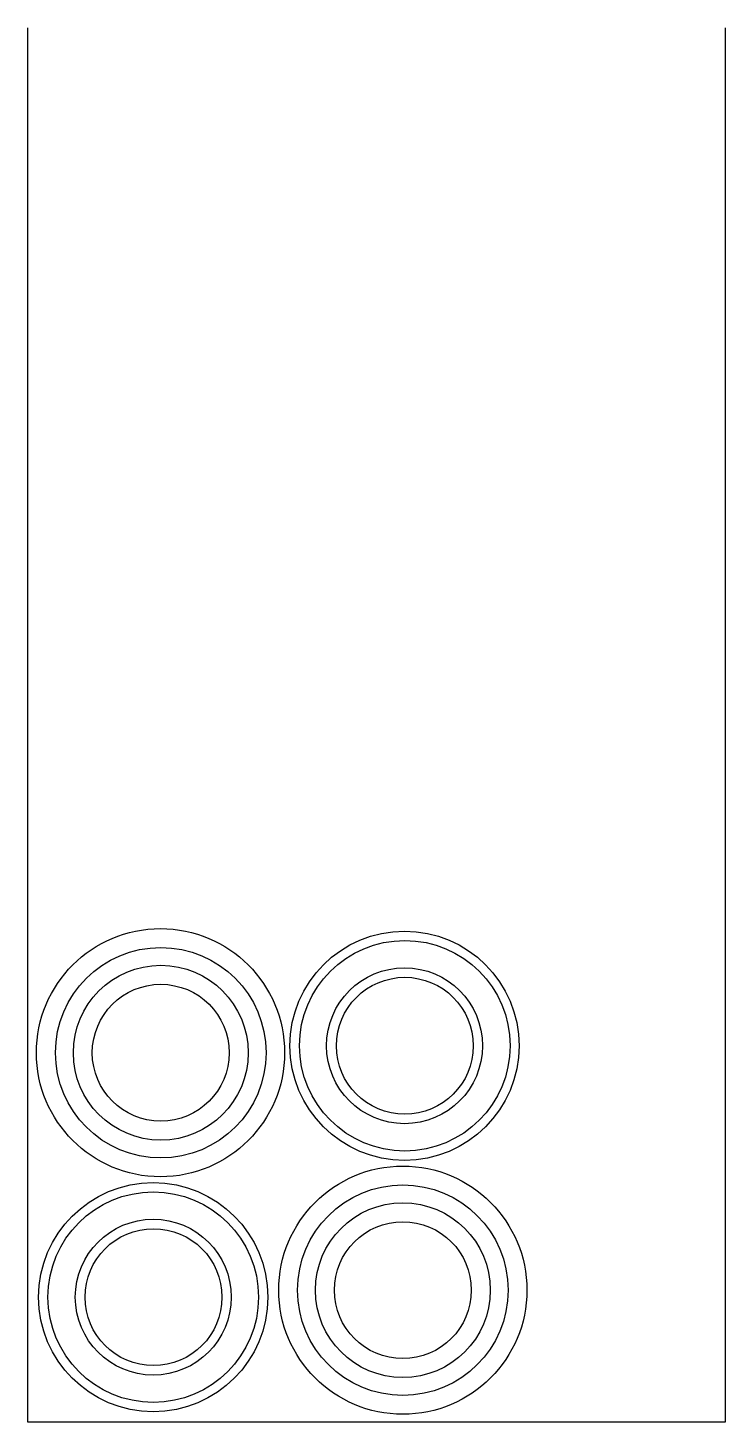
# Model space of a CAD drawing. Extents: x -2388 to -1888, y -1086 to -86.
import ezdxf

# ---------------------------------------------------------------- set-up
doc = ezdxf.new("R2010")
doc.units = 0
doc.header["$LTSCALE"] = 10
doc.layers.add('DEFAULT', color=7, linetype='CONTINUOUS')
doc.layers.add('GEARS', color=15, linetype='CONTINUOUS')

msp = doc.modelspace()

# ---------------------------------------------------------------- linework, layer by layer
at = {"layer": 'DEFAULT'}
for centre, radius in [((-2292.9, -820.9), 89), ((-2117.9, -815.9), 82.2), ((-2292.7, -820.9), 75.5), ((-2117.7, -815.9), 75.5), ((-2292.7, -820.9), 62.7), ((-2117.9, -815.9), 55.9), ((-2117.7, -815.9), 49.1), ((-2292.7, -820.9), 49.1), ((-2119.1, -991.2), 89), ((-2298.1, -996.2), 82.2), ((-2119.1, -991.2), 75.5), ((-2298.1, -996.2), 75.5), ((-2119.1, -991.2), 62.7), ((-2298.1, -996.2), 55.9), ((-2297.9, -996.2), 49.1), ((-2119.1, -991.2), 49.1)]:
    msp.add_circle(centre, radius, dxfattribs=at)
at = {"layer": 'GEARS'}
for p, q in [((-2388, -1085.8), (-2388, -85.8)), ((-1888, -85.8), (-1888, -1085.8)), ((-1888, -1085.8), (-2388, -1085.8))]:
    msp.add_line(p, q, dxfattribs=at)

doc.saveas('drawing.dxf')
